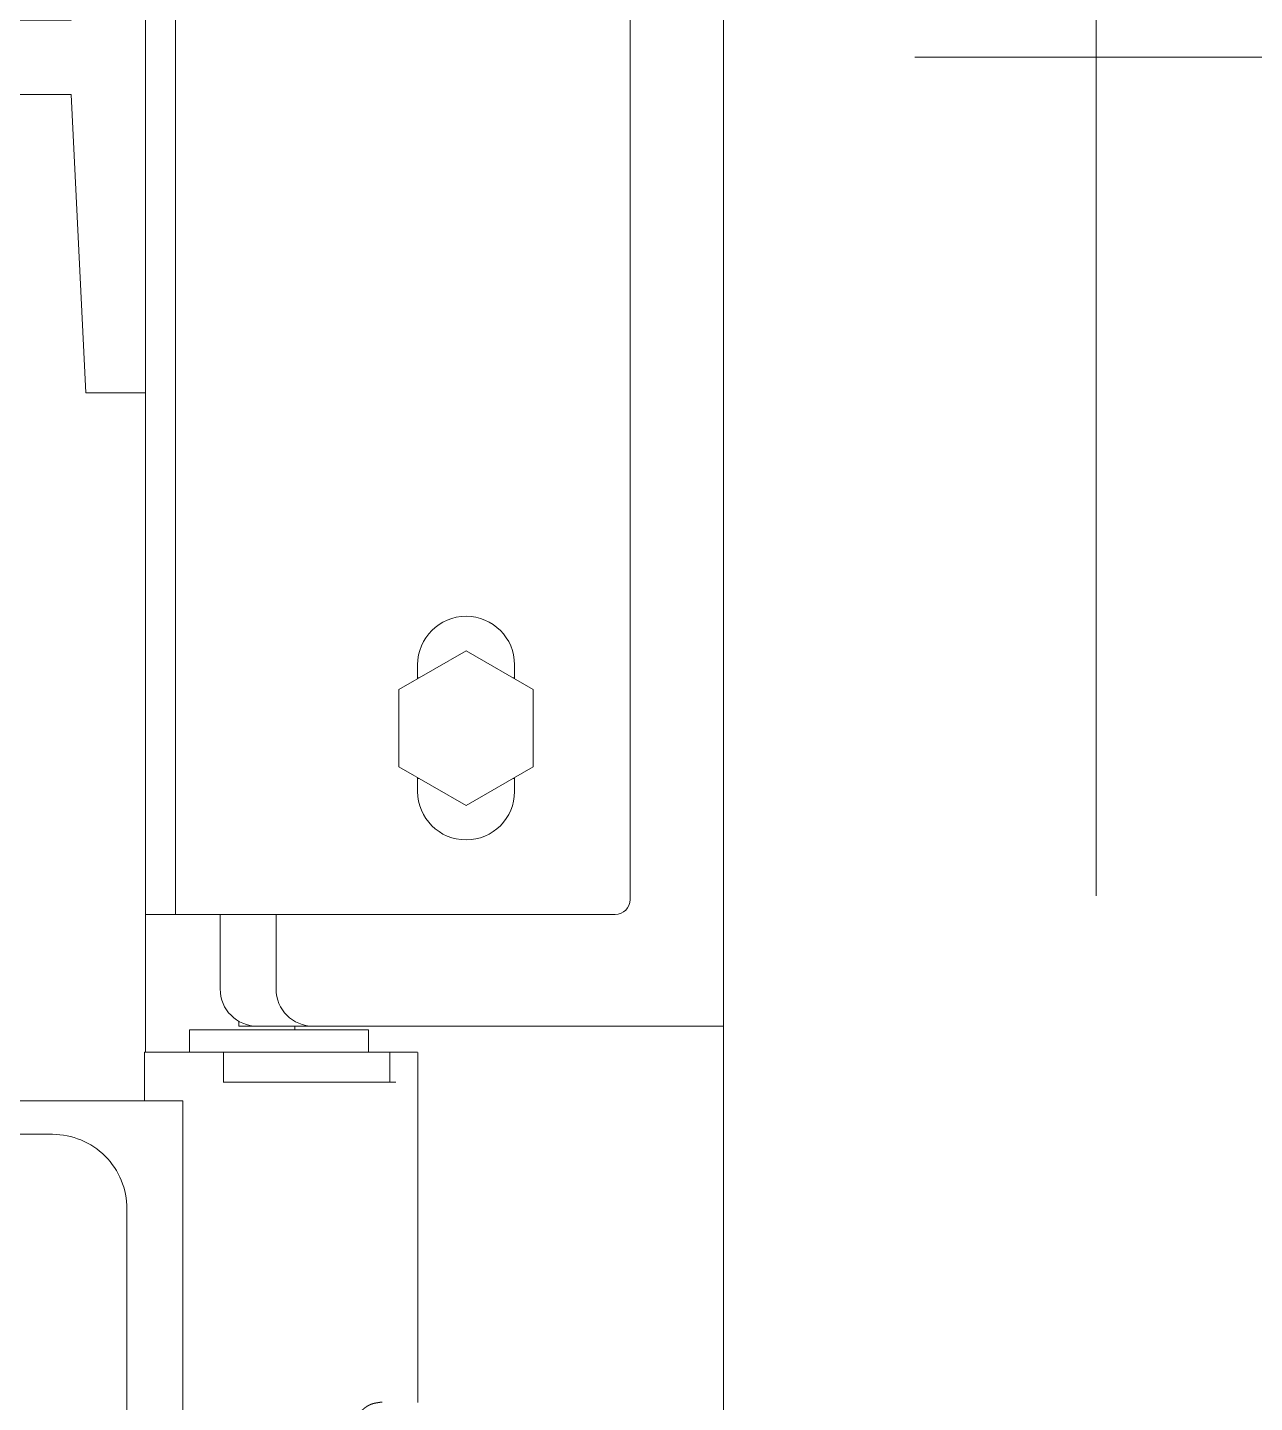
# Model space of a CAD drawing. Header units: millimetres. Extents: x -5 to 111, y -3 to 86.
# Drawn here: x 20.2742 to 20.4388, y 19.337 to 19.5215 of the extents above; entities that cross this region are included whole.
import ezdxf

# ---------------------------------------------------------------- set-up
doc = ezdxf.new("R2010")
doc.units = ezdxf.units.MM
doc.linetypes.add('STRICHPUNKT2', pattern=[0.5, 0.25, -0.125, 0, -0.125])
doc.layers.add('A1I6----E-', color=3, linetype='Continuous', lineweight=25)

# ---------------------------------------------------------------- blocks, each defined once
blk = doc.blocks.new('Gruppe-455')
at = {"layer": 'A1I6----E-', "linetype": 'Continuous', "lineweight": 9}
for p, q in [((-30.43294, -23.1561), (-30.43294, -22.8961)), ((-30.50644, -23.1391), (-30.50644, -22.9131)), ((-30.44545, -22.9131), (-30.44545, -23.1391)), ((-30.51044, -23.1391), (-30.51044, -23.0711)), ((-30.47645, -23.11091), (-30.46745, -23.10571)), ((-30.46745, -23.10571), (-30.45845, -23.11091)), ((-30.47395, -23.10946), (-30.47395, -23.1076)), ((-30.46095, -23.1076), (-30.46095, -23.10946)), ((-30.47376, -23.10935), (-30.47395, -23.10935)), ((-30.46095, -23.10935), (-30.46114, -23.10935)), ((-30.47645, -23.1213), (-30.47645, -23.11091)), ((-30.45845, -23.11091), (-30.45845, -23.1213)), ((-30.46745, -23.1265), (-30.47645, -23.1213)), ((-30.47395, -23.1246), (-30.47395, -23.12274)), ((-30.47395, -23.12285), (-30.47376, -23.12285)), ((-30.45845, -23.1213), (-30.46745, -23.1265)), ((-30.46114, -23.12285), (-30.46095, -23.12285)), ((-30.46095, -23.12274), (-30.46095, -23.1246)), ((-30.51044, -23.1411), (-30.51044, -23.1391)), ((-30.50644, -23.1391), (-30.50644, -23.1411)), ((-30.51044, -23.1411), (-30.51044, -23.1596)), ((-30.50644, -23.1411), (-30.51044, -23.1411)), ((-30.5026, -23.1411), (-30.50644, -23.1411)), ((-30.44745, -23.1411), (-30.5026, -23.1411)), ((-30.50044, -23.1411), (-30.50044, -23.1511)), ((-30.49294, -23.1411), (-30.49294, -23.1511)), ((-30.49794, -23.15543), (-30.49794, -23.1561)), ((-30.49794, -23.1561), (-30.49544, -23.1561)), ((-30.49544, -23.1561), (-30.48794, -23.1561)), ((-30.49044, -23.1561), (-30.49044, -23.1566)), ((-30.48794, -23.1561), (-30.43294, -23.1561)), ((-30.50454, -23.1566), (-30.50454, -23.1596)), ((-30.48054, -23.1566), (-30.50454, -23.1566)), ((-30.48054, -23.1596), (-30.48054, -23.1566)), ((-30.51057, -23.1596), (-30.51057, -23.1661)), ((-30.50291, -23.1596), (-30.51057, -23.1596)), ((-30.50291, -23.1596), (-30.50002, -23.1596)), ((-30.50002, -23.1596), (-30.47766, -23.1596)), ((-30.49998, -23.16364), (-30.49998, -23.15964)), ((-30.47766, -23.1636), (-30.47766, -23.1596)), ((-30.47766, -23.1596), (-30.47687, -23.1596)), ((-30.47687, -23.1596), (-30.47398, -23.1596)), ((-30.47394, -23.20657), (-30.47394, -23.15964)), ((-30.47687, -23.1636), (-30.49998, -23.1636))]:
    blk.add_line(p, q, dxfattribs=at)
at = {"layer": 'A1I6----E-', "linetype": 'Continuous', "lineweight": 9, "flags": 128}
for points in [[(-30.51044, -23.0711), (-30.51044, -22.9811), (-30.51844, -22.9811), (-30.52044, -23.0211), (-30.54044, -23.0211, -0.414214), (-30.54344, -23.0181), (-30.58544, -23.0181), (-30.58544, -23.0341), (-30.54344, -23.0341, -0.414214), (-30.54044, -23.0311), (-30.52044, -23.0311), (-30.51844, -23.0711)], [(-30.51294, -23.1806), (-30.51294, -23.2211), (-30.50544, -23.2211), (-30.50544, -23.1661), (-30.60544, -23.1661), (-30.60544, -23.2211), (-30.59794, -23.2211), (-30.59794, -23.1806, -0.414214), (-30.58794, -23.1706), (-30.52294, -23.1706, -0.414214)]]:
    blk.add_lwpolyline(points, format="xyb", close=True, dxfattribs=at)
at = {"layer": 'A1I6----E-', "linetype": 'Continuous', "lineweight": 9}
for centre, radius, start, end in [((-30.46745, -23.1076), 0.0065, 0, 180), ((-30.46745, -23.1246), 0.0065, 180, 0), ((-30.44745, -23.1391), 0.002, 270, 0), ((-30.49544, -23.1511), 0.005, 180, 270), ((-30.48794, -23.1511), 0.005, 180, 270)]:
    blk.add_arc(centre, radius, start, end, dxfattribs=at)
blk.add_rational_spline([(-30.48265, -23.2106), (-30.48264, -23.21048), (-30.48263, -23.21037), (-30.48262, -23.2103), (-30.48261, -23.21024), (-30.4826, -23.21018), (-30.48259, -23.21012), (-30.48259, -23.21012), (-30.48259, -23.21012), (-30.48259, -23.21005), (-30.48258, -23.20999), (-30.48257, -23.20993), (-30.48256, -23.20987), (-30.48256, -23.20987), (-30.48256, -23.20987), (-30.48255, -23.2098), (-30.48253, -23.20974), (-30.48253, -23.20974), (-30.48253, -23.20974), (-30.48252, -23.20968), (-30.48251, -23.20962), (-30.48251, -23.20962), (-30.48251, -23.20962), (-30.4825, -23.20956), (-30.48248, -23.2095), (-30.48248, -23.20949), (-30.48248, -23.20948), (-30.48247, -23.20944), (-30.48246, -23.2094), (-30.48246, -23.2094), (-30.48246, -23.2094), (-30.48245, -23.20936), (-30.48244, -23.20932), (-30.48243, -23.20928), (-30.48241, -23.20924), (-30.48241, -23.20923), (-30.48241, -23.20922), (-30.48239, -23.20916), (-30.48237, -23.2091), (-30.48237, -23.2091), (-30.48237, -23.2091), (-30.48235, -23.20903), (-30.48232, -23.20897), (-30.4823, -23.20891), (-30.48227, -23.20885), (-30.48227, -23.20884), (-30.48226, -23.20883), (-30.48223, -23.20876), (-30.48219, -23.20868), (-30.48219, -23.20868), (-30.48219, -23.20868), (-30.48216, -23.20861), (-30.48212, -23.20854), (-30.48212, -23.20854), (-30.48212, -23.20854), (-30.48207, -23.20847), (-30.48203, -23.2084), (-30.48203, -23.2084), (-30.48203, -23.2084), (-30.48199, -23.20833), (-30.48194, -23.20826), (-30.48194, -23.20826), (-30.48194, -23.20826), (-30.48189, -23.20819), (-30.48184, -23.20812), (-30.48184, -23.20812), (-30.48184, -23.20812), (-30.48179, -23.20806), (-30.48174, -23.20799), (-30.48169, -23.20793), (-30.48163, -23.20787), (-30.48163, -23.20787), (-30.48163, -23.20787), (-30.48158, -23.2078), (-30.48152, -23.20774), (-30.48152, -23.20774), (-30.48152, -23.20774), (-30.48146, -23.20768), (-30.48141, -23.20763), (-30.48141, -23.20763), (-30.48141, -23.20763), (-30.48135, -23.20757), (-30.48128, -23.20751), (-30.48128, -23.20751), (-30.48128, -23.20751), (-30.48122, -23.20746), (-30.48116, -23.20741), (-30.48116, -23.20741), (-30.48116, -23.2074), (-30.4811, -23.20735), (-30.48103, -23.2073), (-30.48103, -23.2073), (-30.48103, -23.2073), (-30.48097, -23.20725), (-30.4809, -23.20721), (-30.4809, -23.20721), (-30.4809, -23.20721), (-30.48084, -23.20716), (-30.48077, -23.20712), (-30.48076, -23.20711), (-30.48075, -23.2071), (-30.4807, -23.20707), (-30.48065, -23.20704), (-30.48065, -23.20704), (-30.48065, -23.20704), (-30.48059, -23.20701), (-30.48054, -23.20698), (-30.48049, -23.20695), (-30.48043, -23.20693), (-30.48042, -23.20692), (-30.4804, -23.20691), (-30.48034, -23.20688), (-30.48029, -23.20686), (-30.48028, -23.20686), (-30.48027, -23.20685), (-30.48023, -23.20684), (-30.48019, -23.20682), (-30.48015, -23.20681), (-30.48011, -23.20679), (-30.4801, -23.20679), (-30.48009, -23.20679), (-30.48004, -23.20677), (-30.47998, -23.20675), (-30.47992, -23.20673), (-30.47987, -23.20672), (-30.47987, -23.20672), (-30.47987, -23.20672), (-30.47981, -23.2067), (-30.47975, -23.20669), (-30.47975, -23.20669), (-30.47975, -23.20669), (-30.47969, -23.20667), (-30.47964, -23.20666), (-30.47964, -23.20666), (-30.47964, -23.20666), (-30.47958, -23.20665), (-30.47952, -23.20664), (-30.47952, -23.20664), (-30.47952, -23.20664), (-30.47946, -23.20663), (-30.4794, -23.20662), (-30.4794, -23.20662), (-30.4794, -23.20662), (-30.47934, -23.20661), (-30.47928, -23.2066), (-30.47928, -23.2066), (-30.47928, -23.2066), (-30.47922, -23.20659), (-30.47916, -23.20658), (-30.4791, -23.20657), (-30.47904, -23.20657), (-30.47903, -23.20657), (-30.47902, -23.20656), (-30.47894, -23.20655), (-30.47886, -23.20655), (-30.47878, -23.20654), (-30.4787, -23.20653), (-30.4787, -23.20653), (-30.4787, -23.20653)], [1, 1, 1, 0.999985036363, 1, 1, 1, 1, 1, 0.999964128211, 1, 1, 1, 1, 1, 0.999922423168, 1, 1, 1, 0.999974600557, 1, 1, 1, 0.999862962457, 1, 1, 1, 0.999956218624, 1, 1, 1, 0.99995026103, 1, 0.999944749928, 1, 1, 1, 0.99972416548, 1, 1, 1, 0.999872028853, 1, 0.999691001777, 1, 1, 1, 0.999714383483, 1, 1, 1, 0.999735485696, 1, 1, 1, 0.999754788335, 1, 1, 1, 0.999772203477, 1, 1, 1, 0.999787688253, 1, 1, 1, 0.999801551488, 1, 0.999812934572, 1, 1, 1, 0.99982413946, 1, 1, 1, 0.999829239989, 1, 1, 1, 0.999818815027, 1, 1, 1, 0.999805560645, 1, 1, 1, 0.999790151311, 1, 1, 1, 0.999772379872, 1, 1, 1, 0.999752115872, 1, 1, 1, 0.999728179324, 1, 1, 1, 0.999928070246, 1, 0.999690466018, 1, 1, 1, 0.999659672965, 1, 1, 1, 0.999884202991, 1, 0.999911891517, 1, 1, 1, 0.999711244335, 1, 0.999938647659, 1, 1, 1, 0.999805500323, 1, 1, 1, 0.999960442041, 1, 1, 1, 0.999882013866, 1, 1, 1, 0.999977432997, 1, 1, 1, 0.999938846693, 1, 1, 1, 1, 1, 0.999975578703, 1, 1, 1, 0.999989324973, 1, 1, 1, 1, 1], degree=2, knots=[0, 0, 0, 1, 1, 2, 2, 3, 3, 4, 4, 5, 5, 6, 6, 7, 7, 8, 8, 9, 9, 10, 10, 11, 11, 12, 12, 13, 13, 14, 14, 15, 15, 16, 16, 17, 17, 18, 18, 19, 19, 20, 20, 21, 21, 22, 22, 23, 23, 24, 24, 25, 25, 26, 26, 27, 27, 28, 28, 29, 29, 30, 30, 31, 31, 32, 32, 33, 33, 34, 34, 35, 35, 36, 36, 37, 37, 38, 38, 39, 39, 40, 40, 41, 41, 42, 42, 43, 43, 44, 44, 45, 45, 46, 46, 47, 47, 48, 48, 49, 49, 50, 50, 51, 51, 52, 52, 53, 53, 54, 54, 55, 55, 56, 56, 57, 57, 58, 58, 59, 59, 60, 60, 61, 61, 62, 62, 63, 63, 64, 64, 65, 65, 66, 66, 67, 67, 68, 68, 69, 69, 70, 70, 71, 71, 72, 72, 73, 73, 74, 74, 75, 75, 76, 76, 77, 77, 78, 78, 79, 79, 79], dxfattribs=at)
blk = doc.blocks.new('Gruppe-457')
at = {"layer": 'A1I6----E-', "linetype": 'Continuous', "lineweight": 9}
blk.add_line((-30.43294, -24.3386), (-30.43294, -21.9136), dxfattribs=at)
blk = doc.blocks.new('Gruppe-466')
at = {"layer": 'A1I6----E-', "linetype": 'STRICHPUNKT2', "lineweight": 9}
for p, q in [((-30.38294, -24.3386), (-30.38294, -21.9136)), ((-28.13225, -23.0261), (-32.25325, -23.0261))]:
    blk.add_line(p, q, dxfattribs=at)
at = {"layer": 'A1I6----E-'}
for name in ['Gruppe-457', 'Gruppe-455']:
    blk.add_blockref(name, (0, 0), dxfattribs=at)

msp = doc.modelspace()

# ---------------------------------------------------------------- block references
at = {"layer": 'A1I6----E-'}
msp.add_blockref('Gruppe-466', (50.80045, 42.5436), dxfattribs=at)

doc.saveas('drawing.dxf')
